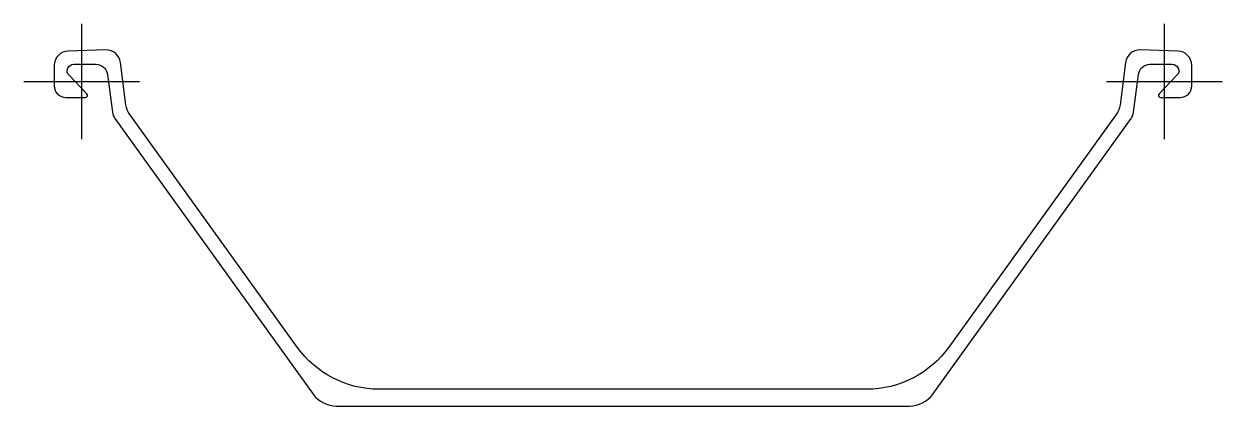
# Model space of a CAD drawing. Header units: millimetres. Extents: x -40 to 790, y -225 to 40.
import ezdxf

# ---------------------------------------------------------------- set-up
doc = ezdxf.new("R2010")
doc.units = ezdxf.units.MM
doc.header["$LTSCALE"] = 0.2

msp = doc.modelspace()

# ---------------------------------------------------------------- linework, layer by layer
at = {"flags": 128}
msp.add_lwpolyline([(16.63, 22), (-9.31, 21.21, 0.405306), (-19, 11.21), (-19, -3.01, 0.414214), (-11, -11.01), (2.56, -11.01, 0.662384), (3.63, -8.47), (-8.79, 4.36, -0.662344), (-5.55, 11.99), (9.91, 11.99, -0.376681), (17.84, 5.03), (21.25, -21.11, 0.123966), (23.05, -25.65), (160.31, -216.67, 0.241465), (176.55, -225), (573.45, -225, 0.241465), (589.69, -216.67), (726.95, -25.65, 0.123966), (728.75, -21.11), (732.16, 5.03, -0.376681), (740.09, 11.99), (755.55, 11.99, -0.662344), (758.79, 4.36), (746.37, -8.47, 0.662384), (747.44, -11.01), (761, -11.01, 0.414214), (769, -3.01), (769, 11.21, 0.405306), (759.31, 21.21), (733.37, 22, 0.385395), (723.15, 13.3), (719.32, -16.07, -0.123933), (716.63, -22.88), (600.75, -184.15, -0.241465), (543.9, -213.3), (206.1, -213.3, -0.241465), (149.25, -184.15), (33.37, -22.88, -0.123933), (30.68, -16.07), (26.85, 13.3, 0.385395)], format="xyb", close=True, dxfattribs=at)
at = {"layer": 'DEFPOINTS'}
for p, q in [((0, -40), (0, 40)), ((750, 40), (750, -40)), ((-40, 0), (40, 0)), ((710, 0), (790, 0))]:
    msp.add_line(p, q, dxfattribs=at)

doc.saveas('drawing.dxf')
